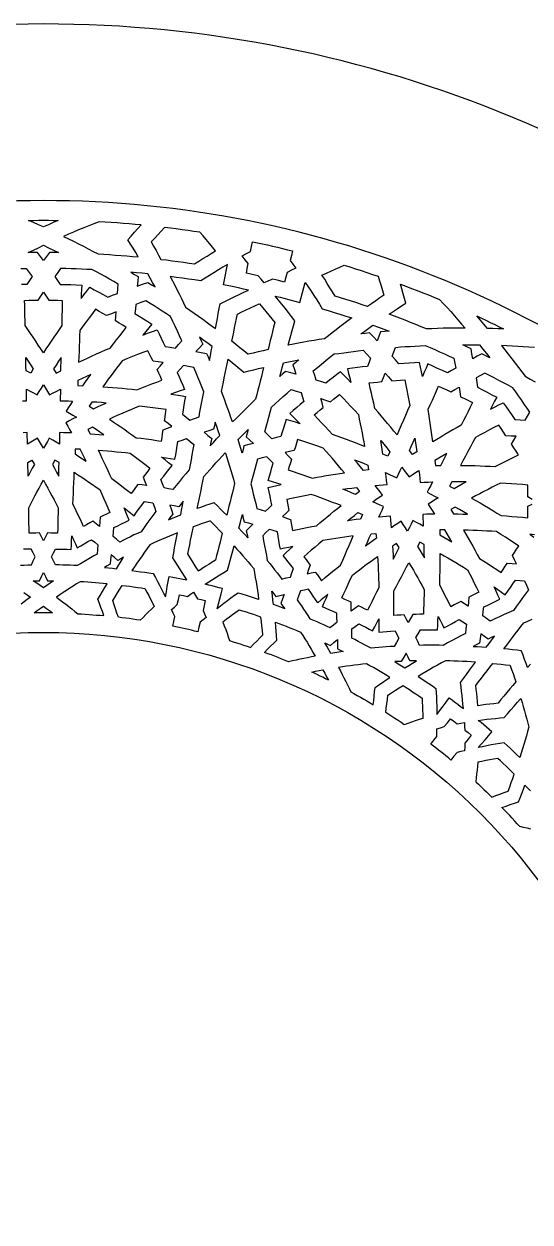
# Model space of a CAD drawing. Extents: x -250 to 250, y -250 to 250.
# Drawn here: x -4 to 99.2, y 5.8 to 250 of the extents above; entities that cross this region are included whole.
import ezdxf

# ---------------------------------------------------------------- set-up
doc = ezdxf.new("R2010")
doc.units = 0
doc.header["$MEASUREMENT"] = 0
doc.layers.add('LAYER_1', color=18, linetype='CONTINUOUS')
doc.layers.add('LAYER_2', color=174, linetype='CONTINUOUS')

msp = doc.modelspace()

# ---------------------------------------------------------------- linework, layer by layer
at = {"layer": 'LAYER_1'}
msp.add_lwpolyline([(0, 250, 0.414214), (-250, 0, 0.414214), (0, -250, 0.414214), (250, 0, 0.414214)], format="xyb", close=True, dxfattribs=at)
for points in [[(0, 208.64), (-1.01, 209.07), (-2.02, 209.51), (-3.03, 209.95), (-2.02, 209.97), (-1.01, 209.98), (0, 210), (1.01, 209.98), (2.02, 209.97), (3.03, 209.95), (2.02, 209.51), (1.01, 209.07)], [(4.1, 206.7), (5.12, 206.21), (6.14, 205.72), (7.15, 205.21), (8.15, 204.69), (9.15, 204.17), (10.15, 203.65), (11.14, 203.13), (12.31, 203.08), (13.48, 203), (14.65, 202.91), (15.82, 202.82), (16.99, 202.73), (18.16, 202.63), (19.32, 202.54), (18.81, 203.41), (18.29, 204.28), (17.77, 205.15), (17.24, 206.02), (17.9, 206.78), (18.56, 207.54), (19.23, 208.3), (19.9, 209.05), (18.68, 209.15), (17.46, 209.25), (16.24, 209.34), (15.02, 209.44), (13.8, 209.54), (12.58, 209.61), (11.36, 209.67), (10.31, 209.26), (9.26, 208.84), (8.22, 208.43), (7.18, 208.02), (6.15, 207.59), (5.12, 207.14)], [(21.95, 205.57), (22.46, 204.68), (22.96, 203.8), (23.46, 202.91), (23.95, 202.02), (25.1, 201.9), (26.25, 201.75), (27.4, 201.58), (28.54, 201.42), (29.69, 201.26), (30.83, 201.1), (31.68, 201.64), (32.52, 202.17), (33.37, 202.69), (34.23, 203.22), (35.09, 203.74), (34.46, 204.5), (33.83, 205.27), (33.19, 206.04), (32.55, 206.8), (31.9, 207.55), (30.69, 207.72), (29.49, 207.89), (28.29, 208.06), (27.09, 208.23), (25.89, 208.39), (24.68, 208.52), (23.99, 207.79), (23.3, 207.05), (22.63, 206.31)], [(45.02, 197.25), (44.41, 197.98), (43.78, 198.68), (42.58, 198.93), (41.37, 199.18), (41.54, 200.19), (41.71, 201.2), (41.13, 201.96), (40.54, 202.73), (41.38, 203.19), (42.22, 203.66), (42.42, 204.63), (42.62, 205.6), (43.65, 205.39), (44.68, 205.18), (45.71, 204.96), (46.73, 204.72), (47.75, 204.48), (48.77, 204.23), (49.79, 203.99), (50.81, 203.74), (50.57, 202.78), (50.33, 201.82), (50.88, 201.04), (51.44, 200.26), (50.58, 199.82), (49.72, 199.38), (49.43, 198.4), (49.15, 197.41), (47.95, 197.7), (46.76, 197.99), (45.89, 197.62)], [(0, 201.78), (-0.6, 202.61), (-1.21, 203.44), (-2.14, 203.43), (-3.08, 203.41), (-2.05, 203.9), (-1.03, 204.39), (0, 204.89), (1.03, 204.39), (2.05, 203.9), (3.08, 203.41), (2.14, 203.43), (1.21, 203.44), (0.6, 202.61)], [(25.85, 198.53), (26.31, 197.64), (26.77, 196.74), (27.22, 195.85), (27.67, 194.97), (28.12, 194.08), (28.56, 193.19), (28.99, 192.3), (29.88, 191.7), (30.76, 191.08), (31.64, 190.45), (32.51, 189.82), (33.37, 189.19), (34.23, 188.56), (35.09, 187.93), (35.28, 188.94), (35.47, 189.95), (35.66, 190.97), (35.84, 191.98), (36.03, 192.99), (36.99, 193.47), (37.95, 193.94), (38.91, 194.4), (39.88, 194.86), (40.86, 195.31), (41.84, 195.77), (40.82, 195.98), (39.8, 196.19), (38.79, 196.4), (37.77, 196.61), (36.74, 196.8), (36.94, 197.85), (37.13, 198.89), (37.33, 199.93), (37.52, 200.98), (36.6, 200.42), (35.68, 199.86), (34.77, 199.3), (33.87, 198.74), (32.97, 198.18), (32.07, 197.62), (30.83, 197.82), (29.58, 197.99), (28.34, 198.17), (27.09, 198.35)], [(69.42, 194.75), (68.58, 194.16), (67.74, 193.58), (66.9, 192.99), (66.07, 192.4), (64.98, 192.78), (63.88, 193.15), (62.79, 193.53), (61.68, 193.87), (60.58, 194.21), (59.47, 194.55), (58.94, 195.4), (58.42, 196.25), (57.88, 197.11), (57.34, 197.96), (56.79, 198.8), (57.69, 199.22), (58.59, 199.63), (59.49, 200.03), (60.4, 200.43), (61.31, 200.82), (62.47, 200.47), (63.63, 200.11), (64.79, 199.75), (65.94, 199.36), (67.09, 198.97), (68.24, 198.58), (68.54, 197.62), (68.84, 196.66), (69.13, 195.7)], [(2.32, 198.52), (2.86, 197.71), (3.4, 196.91), (4.5, 196.9), (5.6, 196.88), (6.7, 196.85), (7.8, 196.79), (7.77, 195.87), (7.73, 194.95), (7.69, 194.03), (8.27, 194.8), (8.86, 195.57), (9.45, 196.35), (10.37, 195.84), (11.29, 195.34), (12.21, 194.84), (13.12, 194.31), (14.09, 194.7), (15.07, 195.08), (15.14, 196.03), (15.22, 196.99), (14.34, 197.5), (13.46, 198), (12.58, 198.51), (11.69, 198.99), (10.8, 199.47), (9.9, 199.94), (8.83, 199.99), (7.77, 200.04), (6.71, 200.09), (5.64, 200.12), (4.58, 200.14), (3.51, 200.16), (2.92, 199.34)], [(17.82, 199.4), (18.58, 198.97), (19.33, 198.51), (19.24, 197.55), (19.14, 196.58), (20.2, 196.95), (21.26, 197.32), (22.01, 196.86), (22.75, 196.4), (22.27, 197.29), (21.78, 198.17), (21.29, 199.05), (20.14, 199.18), (18.98, 199.31)], [(62.85, 190.08), (62.05, 189.49), (61.25, 188.89), (60.45, 188.28), (59.66, 187.67), (58.87, 187.06), (58.09, 186.45), (57.31, 185.83), (56.25, 185.67), (55.19, 185.5), (54.13, 185.33), (53.08, 185.14), (52.02, 184.94), (50.97, 184.74), (49.92, 184.53), (50.19, 185.53), (50.46, 186.52), (50.73, 187.51), (51, 188.5), (51.27, 189.5), (50.61, 190.35), (49.95, 191.2), (49.29, 192.05), (48.61, 192.88), (47.93, 193.7), (47.24, 194.53), (48.26, 194.29), (49.27, 194.05), (50.27, 193.79), (51.28, 193.52), (52.28, 193.24), (52.56, 194.27), (52.83, 195.29), (53.11, 196.32), (53.39, 197.34), (53.98, 196.45), (54.57, 195.55), (55.15, 194.66), (55.72, 193.77), (56.29, 192.87), (56.85, 191.96), (58.05, 191.59), (59.25, 191.22), (60.45, 190.85), (61.66, 190.48)], [(85.99, 188.01), (84.85, 188), (83.72, 187.99), (82.6, 187.98), (81.48, 187.97), (80.35, 187.93), (79.22, 187.89), (78.1, 187.84), (77.02, 188.29), (75.93, 188.74), (74.85, 189.19), (73.75, 189.6), (72.65, 190.02), (71.56, 190.43), (70.46, 190.85), (71.3, 191.41), (72.15, 191.97), (73, 192.53), (73.86, 193.09), (73.59, 194.06), (73.32, 195.03), (73.05, 196), (72.77, 196.97), (73.91, 196.53), (75.06, 196.1), (76.2, 195.67), (77.35, 195.23), (78.48, 194.77), (79.61, 194.3), (80.74, 193.83), (81.51, 193.01), (82.28, 192.19), (83.03, 191.37), (83.78, 190.53), (84.52, 189.68), (85.26, 188.84)], [(0, 182.97), (-0.52, 183.76), (-1.04, 184.56), (-1.57, 185.35), (-2.11, 186.14), (-2.64, 186.94), (-3.19, 187.73), (-3.73, 188.52), (-3.75, 189.55), (-3.77, 190.58), (-3.79, 191.61), (-3.81, 192.63), (-3.83, 193.66), (-2.92, 193.68), (-2.01, 193.69), (-1.1, 193.7), (-0.55, 194.52), (0, 195.33), (0.55, 194.52), (1.1, 193.7), (2.01, 193.69), (2.92, 193.68), (3.83, 193.66), (3.81, 192.63), (3.79, 191.61), (3.77, 190.58), (3.75, 189.55), (3.73, 188.52), (3.19, 187.73), (2.64, 186.94), (2.11, 186.14), (1.57, 185.35), (1.04, 184.56), (0.52, 183.76)], [(18.65, 191.02), (19.53, 190.47), (20.4, 189.91), (21.27, 189.36), (22.13, 188.8), (21.51, 188.07), (20.89, 187.33), (20.28, 186.6), (21.24, 186.95), (22.21, 187.31), (23.18, 187.67), (23.6, 186.82), (24.02, 185.96), (24.44, 185.11), (24.85, 184.25), (25.87, 184.1), (26.9, 183.95), (27.57, 184.7), (28.23, 185.44), (27.77, 186.42), (27.31, 187.4), (26.84, 188.38), (26.36, 189.36), (25.88, 190.35), (25.06, 190.9), (24.24, 191.46), (23.41, 191.99), (22.57, 192.52), (21.73, 193.05), (20.89, 193.58), (19.86, 193.21), (18.83, 192.84), (18.74, 191.93)], [(41.7, 182.72), (41.66, 182.71), (40.86, 183.38), (40.05, 184.02), (39.24, 184.67), (38.42, 185.32), (38.61, 186.24), (38.8, 187.17), (38.99, 188.1), (39.19, 189.02), (39.38, 189.95), (39.57, 190.88), (40.45, 191.3), (41.33, 191.72), (42.22, 192.14), (43.11, 192.56), (44, 192.95), (44.03, 192.91), (44.08, 192.93), (44.7, 192.17), (45.33, 191.42), (45.95, 190.66), (46.56, 189.9), (47.17, 189.15), (46.94, 188.23), (46.71, 187.31), (46.48, 186.39), (46.25, 185.48), (46.02, 184.56), (45.79, 183.64), (44.77, 183.4), (43.76, 183.17), (42.74, 182.93), (41.74, 182.69)], [(7.18, 181.07), (8.09, 181.49), (9, 181.91), (9.91, 182.33), (10.83, 182.75), (11.76, 183.17), (12.69, 183.56), (13.62, 183.95), (14.26, 184.79), (14.92, 185.63), (15.57, 186.47), (16.24, 187.31), (16.9, 188.15), (16.17, 188.6), (15.43, 189.04), (14.69, 189.49), (14.76, 190.41), (14.83, 191.34), (13.86, 190.95), (12.89, 190.56), (12.14, 191), (11.39, 191.43), (10.63, 191.85), (9.98, 190.99), (9.33, 190.13), (8.69, 189.27), (8.06, 188.41), (7.44, 187.55), (7.39, 186.47), (7.35, 185.39), (7.31, 184.31), (7.26, 183.23), (7.22, 182.15)], [(90.51, 187.95), (89.81, 188.81), (89.09, 189.66), (88.37, 190.49), (89.29, 190.07), (90.2, 189.63), (91.11, 189.18), (92.01, 188.74), (92.92, 188.29), (93.83, 187.85), (92.72, 187.89), (91.62, 187.92)], [(70.46, 187.38), (69.59, 187.31), (68.71, 187.24), (68.38, 186.32), (68.04, 185.41), (67.26, 186.23), (66.46, 187.02), (65.59, 186.92), (64.72, 186.82), (65.54, 187.41), (66.36, 188), (67.19, 188.59), (68.28, 188.2), (69.37, 187.79)], [(33.28, 182.87), (33.58, 182.15), (33.88, 181.44), (34.05, 182.38), (34.23, 183.31), (34.4, 184.25), (33.56, 184.88), (32.71, 185.51), (31.85, 186.14), (32.17, 185.43), (32.48, 184.71), (31.79, 183.98), (31.1, 183.25), (32.19, 183.06)], [(12.1, 176.06), (13.1, 175.98), (14.09, 175.9), (15.08, 175.82), (16.08, 175.74), (17.07, 175.65), (18.06, 175.54), (19.06, 175.43), (20.07, 175.84), (21.09, 176.24), (22.11, 176.65), (23.14, 177.03), (24.17, 177.4), (23.84, 178.12), (23.51, 178.84), (23.17, 179.56), (23.78, 180.29), (24.4, 181.01), (23.38, 181.15), (22.35, 181.28), (22, 181.99), (21.65, 182.7), (21.3, 183.41), (20.25, 183.01), (19.2, 182.61), (18.15, 182.21), (17.11, 181.8), (16.08, 181.37), (15.5, 180.61), (14.92, 179.85), (14.35, 179.1), (13.78, 178.34), (13.21, 177.58), (12.66, 176.82)], [(66.07, 180.19), (65.05, 180.09), (64.02, 179.97), (63, 179.84), (61.98, 179.7), (62.22, 178.77), (62.46, 177.85), (62.7, 176.92), (61.98, 177.66), (61.26, 178.39), (60.54, 179.12), (59.79, 178.54), (59.04, 177.96), (58.3, 177.38), (57.56, 176.8), (56.57, 177.11), (55.58, 177.41), (55.3, 178.36), (55.02, 179.32), (55.86, 180.01), (56.71, 180.69), (57.56, 181.38), (58.42, 182.06), (59.28, 182.74), (60.25, 182.87), (61.23, 183), (62.21, 183.12), (63.2, 183.24), (64.18, 183.37), (65.18, 183.49), (65.95, 182.71), (66.7, 181.91), (66.39, 181.05)], [(84.05, 179.88), (83.21, 179.39), (82.37, 178.89), (81.37, 179.35), (80.37, 179.8), (79.37, 180.25), (78.36, 180.71), (78, 179.86), (77.63, 179.01), (77.26, 178.17), (77.08, 179.12), (76.88, 180.06), (76.68, 181.01), (75.63, 180.95), (74.58, 180.89), (73.53, 180.83), (72.49, 180.76), (71.79, 181.55), (71.07, 182.31), (71.42, 183.2), (71.76, 184.09), (72.78, 184.18), (73.78, 184.24), (74.79, 184.29), (75.8, 184.34), (76.82, 184.39), (77.84, 184.44), (78.82, 184.03), (79.8, 183.62), (80.77, 183.18), (81.74, 182.74), (82.71, 182.3), (83.68, 181.87), (83.87, 180.87)], [(87.54, 181.78), (87.36, 182.8), (87.18, 183.82), (86.34, 184.22), (85.49, 184.61), (86.63, 184.62), (87.76, 184.6), (88.89, 184.58), (89.61, 183.7), (90.32, 182.82), (91.03, 181.94), (90.19, 182.35), (89.35, 182.76), (88.44, 182.27)], [(-2.06, 179.69), (-2.59, 178.82), (-3.55, 179.3), (-3.57, 180.21), (-3.59, 181.12), (-3.6, 182.03), (-3.08, 181.25), (-2.57, 180.47)], [(2.06, 179.69), (2.59, 178.82), (3.55, 179.3), (3.57, 180.21), (3.59, 181.12), (3.6, 182.03), (3.08, 181.25), (2.57, 180.47)], [(38.56, 168.94), (38.52, 168.9), (38.21, 169.8), (37.91, 170.69), (37.6, 171.57), (37.28, 172.45), (36.96, 173.34), (36.63, 174.22), (36.3, 175.11), (36.5, 176.04), (36.69, 176.98), (36.88, 177.91), (37.08, 178.85), (37.27, 179.78), (37.46, 180.71), (37.66, 181.65), (38.46, 181), (39.26, 180.36), (40.05, 179.72), (40.83, 179.06), (40.87, 179.06), (40.9, 179.04), (41.89, 179.28), (42.89, 179.52), (43.88, 179.76), (44.89, 180), (44.66, 179.08), (44.43, 178.15), (44.2, 177.23), (43.96, 176.3), (43.73, 175.38), (43.5, 174.45), (43.27, 173.53), (42.59, 172.87), (41.91, 172.2), (41.24, 171.54), (40.57, 170.88), (39.9, 170.22), (39.24, 169.55), (38.58, 168.88)], [(49.36, 179.19), (48.78, 178.68), (48.2, 178.16), (48.45, 179.08), (48.7, 180), (48.95, 180.92), (49.98, 181.13), (51.02, 181.33), (52.07, 181.54), (51.48, 181.03), (50.88, 180.52), (51.19, 179.56), (51.49, 178.61), (50.43, 178.9)], [(6.99, 176.33), (8.07, 176.28), (8.59, 177.04), (9.13, 177.81), (9.66, 178.57), (8.78, 178.16), (7.9, 177.74), (7.03, 177.33)], [(26, 174.54), (26.98, 174.4), (27.96, 174.25), (28.94, 174.08), (28.79, 173.18), (28.64, 172.28), (28.49, 171.37), (28.34, 170.47), (29.09, 169.88), (29.83, 169.28), (30.78, 169.61), (31.73, 169.93), (31.92, 170.95), (32.11, 171.98), (32.3, 173.01), (32.49, 174.03), (32.69, 175.06), (32.29, 176.05), (31.89, 177.04), (31.48, 178.03), (31.07, 179.02), (30.65, 180.01), (29.59, 180.19), (28.54, 180.38), (27.91, 179.66), (27.29, 178.95), (27.67, 178.1), (28.04, 177.25), (28.41, 176.38), (28.77, 175.51), (27.85, 175.21), (26.92, 174.88)], [(72.1, 166.27), (71.47, 167.04), (70.83, 167.81), (70.18, 168.57), (69.53, 169.34), (68.87, 170.12), (68.22, 170.89), (67.55, 171.65), (67.33, 172.69), (67.11, 173.72), (66.88, 174.76), (66.64, 175.8), (66.4, 176.85), (67.26, 176.93), (68.12, 177.02), (68.99, 177.11), (69.32, 177.97), (69.66, 178.83), (70.37, 178.07), (71.06, 177.28), (71.93, 177.34), (72.8, 177.4), (73.67, 177.46), (73.88, 176.4), (74.09, 175.35), (74.29, 174.31), (74.49, 173.26), (74.68, 172.21), (74.25, 171.22), (73.82, 170.23), (73.39, 169.24), (72.96, 168.25), (72.53, 167.26)], [(88.22, 177.85), (88.37, 176.9), (88.51, 175.95), (89.5, 175.46), (90.47, 174.95), (91.44, 174.43), (92.41, 173.92), (91.98, 173.1), (91.55, 172.29), (91.12, 171.47), (91.98, 171.92), (92.84, 172.37), (93.71, 172.81), (94.33, 171.97), (94.93, 171.1), (95.53, 170.23), (96.13, 169.37), (97.17, 169.3), (98.22, 169.22), (98.7, 170.05), (99.18, 170.88), (98.61, 171.71), (98.03, 172.54), (97.45, 173.38), (96.87, 174.21), (96.28, 175.05), (95.68, 175.86), (94.74, 176.36), (93.79, 176.86), (92.85, 177.35), (91.91, 177.85), (90.97, 178.35), (90.02, 178.82), (89.12, 178.34)], [(79.38, 164.83), (79.26, 165.78), (79.14, 166.74), (79.01, 167.69), (78.87, 168.64), (78.73, 169.58), (78.59, 170.52), (78.43, 171.47), (78.86, 172.41), (79.29, 173.34), (79.72, 174.28), (80.15, 175.21), (80.57, 176.15), (81.4, 175.77), (82.24, 175.4), (83.06, 175), (83.9, 175.48), (84.74, 175.96), (84.89, 175), (85.03, 174.04), (85.85, 173.64), (86.67, 173.23), (87.49, 172.83), (87.02, 171.92), (86.56, 171), (86.09, 170.08), (85.63, 169.16), (85.17, 168.25), (84.33, 167.76), (83.49, 167.28), (82.66, 166.8), (81.84, 166.31), (81.01, 165.82), (80.19, 165.33)], [(52.31, 168.53), (51.36, 168.83), (50.41, 169.12), (49.46, 169.41), (49.2, 168.53), (48.95, 167.65), (48.69, 166.78), (48.43, 165.9), (47.5, 165.69), (46.57, 165.47), (45.86, 166.16), (45.14, 166.85), (45.41, 167.86), (45.69, 168.87), (45.96, 169.88), (46.23, 170.89), (46.5, 171.9), (47.29, 172.62), (48.08, 173.34), (48.88, 174.06), (49.69, 174.78), (50.5, 175.49), (51.52, 175.19), (52.55, 174.88), (52.8, 173.97), (53.06, 173.06), (52.34, 172.45), (51.64, 171.84), (50.93, 171.23), (50.23, 170.62), (50.93, 169.92), (51.62, 169.23)], [(65.49, 163.88), (64.56, 164.25), (63.63, 164.6), (62.69, 164.95), (61.76, 165.3), (60.83, 165.66), (59.89, 166.01), (58.95, 166.34), (58.21, 167.13), (57.47, 167.93), (56.72, 168.73), (55.96, 169.53), (55.2, 170.33), (55.81, 170.83), (56.42, 171.33), (57.03, 171.83), (56.8, 172.76), (56.56, 173.68), (57.54, 173.35), (58.51, 173.02), (59.14, 173.51), (59.76, 174), (60.39, 174.49), (61.17, 173.68), (61.94, 172.87), (62.7, 172.04), (63.46, 171.21), (64.21, 170.38), (64.4, 169.45), (64.6, 168.52), (64.78, 167.59), (64.97, 166.66), (65.15, 165.74), (65.32, 164.81)], [(9.32, 172.1), (10.2, 171.56), (11.06, 171.97), (11.92, 172.36), (12.78, 172.75), (11.82, 172.82), (10.86, 172.9), (9.9, 172.94)], [(26.2, 167.96), (25.44, 168.54), (24.68, 169.12), (24.79, 169.88), (24.9, 170.64), (25.02, 171.4), (23.94, 171.56), (22.86, 171.71), (21.78, 171.86), (20.7, 171.98), (19.62, 172.1), (18.73, 171.74), (17.84, 171.37), (16.95, 171), (16.07, 170.63), (15.2, 170.24), (14.32, 169.84), (13.46, 169.45), (14.25, 168.92), (15.03, 168.39), (15.81, 167.87), (16.59, 167.32), (17.36, 166.77), (18.13, 166.22), (18.89, 165.67), (19.93, 165.55), (20.97, 165.43), (22.01, 165.29), (23.04, 165.14), (24.08, 164.99), (24.19, 165.75), (24.3, 166.52), (24.41, 167.28), (25.3, 167.62)], [(34.31, 165.49), (34.15, 164.75), (34, 164.02), (34.65, 164.73), (35.3, 165.43), (35.96, 166.14), (35.64, 167.05), (35.33, 167.95), (35.01, 168.86), (34.85, 168.13), (34.7, 167.39), (33.75, 167.09), (32.79, 166.79), (33.55, 166.14)], [(9.53, 166.48), (10.46, 166.43), (11.38, 166.36), (12.3, 166.29), (11.53, 166.81), (10.76, 167.32), (9.98, 167.82), (9.07, 167.36)], [(40.89, 163.99), (40.71, 163.26), (40.53, 162.53), (40.25, 163.45), (39.97, 164.36), (39.69, 165.28), (40.36, 165.97), (41.04, 166.65), (41.73, 167.33), (41.55, 166.61), (41.36, 165.88), (42.1, 165.2), (42.82, 164.51), (41.86, 164.26)], [(85.03, 160.02), (86.03, 160.01), (87.04, 160), (88.05, 159.99), (89.05, 159.95), (90.06, 159.91), (91.07, 159.87), (92.08, 159.82), (93.03, 160.3), (93.99, 160.79), (94.95, 161.26), (95.91, 161.73), (96.87, 162.19), (96.41, 162.92), (95.93, 163.64), (95.45, 164.35), (95.92, 165.16), (96.38, 165.96), (95.34, 166.02), (94.29, 166.08), (93.8, 166.8), (93.31, 167.53), (92.82, 168.25), (91.86, 167.76), (90.91, 167.26), (89.96, 166.76), (89.01, 166.25), (88.07, 165.74), (87.56, 164.79), (87.06, 163.84), (86.55, 162.88), (86.04, 161.93), (85.54, 160.98)], [(24.09, 161.71), (25, 161.58), (25.91, 161.44), (26.82, 161.28), (26.97, 162.19), (27.12, 163.09), (27.27, 163.99), (27.42, 164.89), (28.29, 165.2), (29.17, 165.51), (29.92, 164.9), (30.67, 164.28), (30.48, 163.25), (30.29, 162.22), (30.1, 161.2), (29.91, 160.17), (29.71, 159.14), (29.04, 158.34), (28.38, 157.54), (27.71, 156.74), (27.06, 155.93), (26.41, 155.13), (25.5, 155.29), (24.59, 155.45), (24.28, 156.29), (23.96, 157.14), (24.52, 157.86), (25.09, 158.57), (25.66, 159.28), (26.23, 159.98), (25.52, 160.57), (24.81, 161.14)], [(61.4, 158.51), (60.79, 159.23), (60.17, 159.96), (59.55, 160.69), (58.92, 161.42), (58.29, 162.15), (57.64, 162.86), (57, 163.57), (55.97, 163.93), (54.94, 164.28), (53.91, 164.63), (52.87, 164.96), (51.83, 165.28), (51.6, 164.55), (51.37, 163.81), (51.14, 163.08), (50.2, 162.88), (49.27, 162.68), (49.93, 161.99), (50.58, 161.31), (50.35, 160.57), (50.12, 159.84), (49.89, 159.1), (50.89, 158.79), (51.89, 158.47), (52.88, 158.13), (53.87, 157.8), (54.86, 157.46), (55.79, 157.63), (56.72, 157.8), (57.65, 157.95), (58.58, 158.09), (59.52, 158.23), (60.46, 158.37)], [(70.21, 161.91), (69.22, 162.33), (69.07, 163.24), (68.92, 164.16), (68.77, 165.08), (69.39, 164.33), (70, 163.58), (70.61, 162.83)], [(76.12, 162.8), (75.25, 162.24), (74.6, 163.09), (74.98, 163.91), (75.36, 164.74), (75.73, 165.57), (75.87, 164.64), (75.99, 163.72)], [(6.44, 162.37), (7.2, 161.88), (7.96, 161.39), (8.71, 160.9), (8.3, 161.71), (7.89, 162.52), (7.47, 163.32), (6.48, 163.37)], [(11.21, 163.12), (12.13, 163.04), (13.05, 162.97), (13.98, 162.9), (14.9, 162.83), (15.82, 162.74), (16.74, 162.64), (17.66, 162.54), (18.48, 161.93), (19.3, 161.32), (20.12, 160.71), (20.92, 160.09), (21.72, 159.45), (21.26, 158.84), (20.8, 158.24), (20.34, 157.63), (20.68, 156.77), (21.02, 155.91), (20.14, 156.04), (19.25, 156.15), (18.8, 155.52), (18.36, 154.9), (17.92, 154.28), (17.13, 154.88), (16.34, 155.49), (15.55, 156.09), (14.75, 156.7), (13.94, 157.28), (13.57, 158.11), (13.18, 158.94), (12.8, 159.78), (12.41, 160.61), (12.01, 161.45), (11.62, 162.28)], [(34.78, 152.39), (34.76, 152.42), (33.9, 152.14), (33.05, 151.84), (32.2, 151.53), (31.35, 151.23), (31.55, 152.17), (31.74, 153.1), (31.93, 154.03), (32.13, 154.97), (32.32, 155.9), (32.51, 156.84), (32.71, 157.77), (33.32, 158.46), (33.93, 159.15), (34.55, 159.84), (35.18, 160.53), (35.81, 161.22), (36.44, 161.9), (37.07, 162.57), (37.09, 162.51), (37.14, 162.56), (37.41, 161.66), (37.69, 160.77), (37.96, 159.89), (38.22, 159), (38.48, 158.11), (38.74, 157.23), (38.99, 156.34), (38.76, 155.42), (38.53, 154.49), (38.29, 153.57), (38.06, 152.64), (37.83, 151.71), (37.6, 150.79), (37.37, 149.86), (36.74, 150.5), (36.1, 151.13), (35.46, 151.76), (34.82, 152.4)], [(48.46, 156.15), (47.58, 156.42), (46.7, 156.69), (45.82, 156.96), (46.08, 157.84), (46.33, 158.71), (46.59, 159.59), (46.85, 160.47), (46.2, 161.13), (45.54, 161.78), (44.59, 161.55), (43.64, 161.31), (43.37, 160.3), (43.09, 159.29), (42.82, 158.28), (42.55, 157.27), (42.28, 156.27), (42.54, 155.26), (42.79, 154.25), (43.04, 153.24), (43.28, 152.24), (43.52, 151.24), (44.4, 150.98), (45.28, 150.71), (45.93, 151.34), (46.59, 151.96), (46.39, 152.85), (46.2, 153.74), (45.99, 154.63), (45.79, 155.52), (46.67, 155.73), (47.57, 155.94)], [(66.27, 159.1), (65.24, 158.99), (64.65, 159.73), (64.05, 160.47), (63.44, 161.2), (64.34, 160.84), (65.23, 160.47), (66.12, 160.1)], [(79.82, 161), (79.93, 159.99), (81, 160.02), (81.41, 160.83), (81.82, 161.64), (82.23, 162.45), (81.43, 161.97), (80.62, 161.49)], [(-1.84, 160.25), (-2.27, 159.45), (-2.7, 158.66), (-3.13, 157.86), (-3.14, 158.77), (-3.16, 159.68), (-3.18, 160.59), (-2.34, 161.11)], [(1.84, 160.25), (2.27, 159.45), (2.7, 158.66), (3.13, 157.86), (3.14, 158.77), (3.16, 159.68), (3.18, 160.59), (2.34, 161.11)], [(70.94, 147.31), (70.88, 148.11), (70.82, 148.9), (70.76, 149.69), (69.96, 149.63), (69.17, 149.55), (68.37, 149.48), (68.7, 150.2), (69.03, 150.91), (69.36, 151.63), (68.63, 151.96), (67.89, 152.3), (67.16, 152.63), (67.8, 153.09), (68.45, 153.55), (69.1, 154), (68.62, 154.65), (68.13, 155.31), (67.64, 155.96), (68.45, 156.03), (69.26, 156.1), (70.07, 156.17), (69.97, 156.96), (69.87, 157.76), (69.77, 158.56), (70.53, 158.21), (71.29, 157.87), (72.05, 157.52), (72.38, 158.24), (72.71, 158.96), (73.04, 159.68), (73.54, 159.02), (74.04, 158.36), (74.54, 157.69), (75.21, 158.12), (75.89, 158.56), (76.56, 158.99), (76.65, 158.18), (76.73, 157.38), (76.81, 156.58), (77.64, 156.61), (78.47, 156.64), (79.31, 156.67), (78.95, 155.97), (78.59, 155.26), (78.24, 154.56), (78.98, 154.18), (79.72, 153.79), (80.46, 153.4), (79.78, 152.99), (79.09, 152.57), (78.41, 152.16), (78.86, 151.47), (79.31, 150.79), (79.75, 150.11), (78.94, 150.09), (78.13, 150.07), (77.33, 150.05), (77.37, 149.25), (77.41, 148.46), (77.45, 147.66), (76.74, 148.04), (76.03, 148.42), (75.31, 148.78), (74.96, 148.07), (74.6, 147.37), (74.24, 146.66), (73.8, 147.32), (73.36, 147.98), (72.91, 148.64), (72.25, 148.2), (71.6, 147.76)], [(0, 144.67), (-0.41, 145.47), (-0.83, 146.26), (-1.52, 146.25), (-2.21, 146.24), (-2.89, 146.23), (-2.92, 147.26), (-2.94, 148.29), (-2.96, 149.32), (-2.98, 150.34), (-3, 151.37), (-2.58, 152.18), (-2.16, 152.99), (-1.74, 153.8), (-1.31, 154.6), (-0.88, 155.41), (-0.44, 156.22), (0, 157.03), (0.44, 156.22), (0.88, 155.41), (1.31, 154.6), (1.74, 153.8), (2.16, 152.99), (2.58, 152.18), (3, 151.37), (2.98, 150.34), (2.96, 149.32), (2.94, 148.29), (2.92, 147.26), (2.89, 146.23), (2.21, 146.24), (1.52, 146.25), (0.83, 146.26), (0.41, 145.47)], [(6.29, 158.63), (7.04, 158.13), (7.8, 157.63), (8.54, 157.13), (9.28, 156.63), (10.02, 156.13), (10.75, 155.61), (11.48, 155.09), (11.9, 154.16), (12.31, 153.23), (12.72, 152.31), (13.12, 151.38), (13.52, 150.46), (12.87, 150.12), (12.23, 149.79), (11.59, 149.45), (11.51, 148.53), (11.44, 147.6), (10.75, 148.12), (10.06, 148.64), (9.43, 148.31), (8.8, 147.95), (8.17, 147.6), (7.76, 148.51), (7.33, 149.42), (6.91, 150.33), (6.47, 151.24), (6.03, 152.15), (6.07, 153.23), (6.12, 154.31), (6.16, 155.39), (6.2, 156.47), (6.25, 157.55)], [(82.8, 155.83), (83.76, 155.33), (84.56, 155.79), (85.38, 156.25), (86.19, 156.71), (85.22, 156.71), (84.24, 156.71), (83.27, 156.71)], [(60.67, 151.83), (59.82, 152.17), (58.95, 152.5), (58.09, 152.83), (57.22, 153.15), (56.36, 153.48), (55.49, 153.81), (54.62, 154.11), (53.61, 153.91), (52.6, 153.71), (51.6, 153.51), (50.61, 153.31), (49.62, 153.1), (49.77, 152.35), (49.92, 151.59), (50.06, 150.84), (49.39, 150.22), (48.72, 149.6), (49.56, 149.31), (50.4, 149.03), (50.54, 148.27), (50.67, 147.52), (50.8, 146.77), (51.77, 146.98), (52.74, 147.19), (53.72, 147.38), (54.69, 147.56), (55.68, 147.74), (56.38, 148.33), (57.08, 148.92), (57.8, 149.51), (58.51, 150.1), (59.23, 150.68), (59.95, 151.26)], [(63.64, 154.12), (62.79, 154.47), (61.93, 154.83), (61.07, 155.17), (61.98, 155.3), (62.9, 155.41), (63.82, 155.52), (64.45, 154.72)], [(14.39, 147.35), (15.15, 147.73), (15.91, 148.1), (16.68, 148.48), (17.45, 148.85), (17.12, 149.69), (16.79, 150.53), (16.45, 151.37), (17.14, 150.83), (17.82, 150.29), (18.49, 149.76), (19.01, 150.49), (19.53, 151.22), (20.06, 151.94), (20.59, 152.67), (21.44, 152.55), (22.29, 152.43), (22.62, 151.54), (22.94, 150.66), (22.32, 149.83), (21.71, 149), (21.11, 148.18), (20.51, 147.35), (19.92, 146.52), (19.19, 146.18), (18.46, 145.85), (17.74, 145.49), (17.01, 145.13), (16.3, 144.77), (15.58, 144.41), (14.9, 144.97), (14.21, 145.53), (14.3, 146.44)], [(26.39, 150.11), (25.94, 149.53), (25.49, 148.95), (26.32, 149.28), (27.16, 149.62), (28, 149.96), (28.17, 150.89), (28.35, 151.83), (28.52, 152.76), (28.05, 152.19), (27.59, 151.61), (26.69, 151.76), (25.79, 151.92), (26.09, 151.01)], [(83.08, 151.03), (83.63, 150.14), (84.57, 150.13), (85.52, 150.11), (86.47, 150.09), (85.63, 150.57), (84.8, 151.05), (83.96, 151.53)], [(41.35, 146.7), (41.51, 145.98), (41.67, 145.26), (41.06, 145.92), (40.45, 146.58), (39.84, 147.24), (40.08, 148.16), (40.33, 149.08), (40.58, 150), (40.75, 149.28), (40.92, 148.56), (41.81, 148.32), (42.69, 148.08), (42.02, 147.39)], [(64.66, 149.1), (63.76, 148.98), (62.86, 148.86), (61.97, 148.74), (62.68, 149.3), (63.41, 149.85), (64.13, 150.4), (65.05, 150.02)], [(31.62, 138.54), (31.59, 138.52), (31.17, 139.23), (30.74, 139.92), (30.31, 140.61), (29.88, 141.31), (29.44, 142), (29.63, 142.93), (29.82, 143.86), (30.01, 144.78), (30.21, 145.71), (30.4, 146.64), (30.59, 147.56), (31.42, 147.87), (32.25, 148.17), (33.09, 148.48), (33.92, 148.76), (33.95, 148.74), (33.98, 148.75), (34.61, 148.12), (35.23, 147.49), (35.85, 146.86), (36.47, 146.23), (36.24, 145.31), (36.01, 144.39), (35.78, 143.47), (35.55, 142.55), (35.32, 141.64), (35.09, 140.72), (34.39, 140.28), (33.7, 139.84), (33.01, 139.4), (32.32, 138.95), (31.64, 138.51)], [(50.97, 139), (50.45, 139.68), (49.93, 140.35), (49.4, 141.01), (48.86, 141.68), (49.52, 142.3), (50.19, 142.91), (50.86, 143.53), (50.01, 143.33), (49.16, 143.14), (48.31, 142.94), (48.16, 143.83), (48.01, 144.71), (47.86, 145.6), (47.7, 146.5), (46.87, 146.75), (46.05, 147), (45.37, 146.34), (44.7, 145.68), (44.9, 144.67), (45.09, 143.67), (45.27, 142.67), (45.45, 141.66), (45.63, 140.66), (46.14, 140.03), (46.64, 139.4), (47.14, 138.77), (47.64, 138.14), (48.13, 137.51), (48.62, 136.88), (49.48, 137.09), (50.34, 137.28), (50.65, 138.14)], [(80.82, 145.86), (81.62, 145.4), (82.43, 144.94), (83.23, 144.48), (82.76, 145.28), (82.29, 146.07), (81.81, 146.87), (80.79, 146.87)], [(96.47, 139.96), (96.05, 140.82), (95.62, 141.67), (96.05, 142.31), (96.48, 142.95), (96.91, 143.58), (96.01, 144.18), (95.1, 144.78), (94.19, 145.38), (93.28, 145.97), (92.36, 146.56), (91.39, 146.61), (90.43, 146.66), (89.47, 146.7), (88.51, 146.75), (87.56, 146.79), (86.6, 146.82), (85.65, 146.83), (86.13, 146.02), (86.61, 145.2), (87.07, 144.37), (87.54, 143.54), (88, 142.72), (88.45, 141.9), (88.9, 141.08), (89.79, 140.51), (90.66, 139.94), (91.54, 139.36), (92.41, 138.79), (93.29, 138.21), (93.72, 138.85), (94.15, 139.49), (94.58, 140.13), (95.53, 140.05)], [(1.65, 141.42), (2.06, 142.21), (2.47, 142.99), (3.27, 142.98), (4.07, 142.97), (4.87, 142.94), (5.67, 142.91), (5.7, 143.83), (5.74, 144.75), (5.77, 145.67), (6.15, 144.85), (6.52, 144.03), (6.89, 143.22), (7.61, 143.64), (8.33, 144.07), (9.05, 144.49), (9.78, 144.89), (10.45, 144.38), (11.11, 143.87), (11.04, 142.91), (10.97, 141.96), (10.28, 141.57), (9.6, 141.19), (8.92, 140.81), (8.25, 140.41), (7.58, 140), (6.91, 139.6), (6.17, 139.63), (5.43, 139.67), (4.68, 139.7), (3.94, 139.72), (3.2, 139.74), (2.45, 139.75), (2.06, 140.58)], [(27.31, 146.27), (26.49, 145.94), (25.68, 145.6), (24.88, 145.26), (24.07, 144.92), (23.28, 144.58), (22.48, 144.23), (21.69, 143.87), (21.16, 143.12), (20.63, 142.37), (20.1, 141.62), (19.58, 140.87), (19.06, 140.11), (18.55, 139.36), (18.05, 138.61), (18.92, 138.49), (19.79, 138.36), (20.66, 138.24), (21.52, 138.11), (22.39, 137.97), (22.82, 137.18), (23.24, 136.39), (23.66, 135.6), (24.07, 134.8), (24.47, 134.02), (24.87, 133.23), (25.07, 134.27), (25.26, 135.32), (25.46, 136.36), (25.65, 137.4), (26.37, 137.27), (27.08, 137.13), (27.79, 136.98), (28.5, 136.83), (29.21, 136.69), (28.75, 137.44), (28.29, 138.2), (27.82, 138.96), (27.34, 139.71), (26.86, 140.47), (26.37, 141.22), (26.56, 142.23), (26.74, 143.24), (26.93, 144.25), (27.12, 145.26)], [(63.17, 145.66), (62.27, 145.53), (61.37, 145.4), (60.48, 145.27), (59.59, 145.14), (58.71, 145), (57.83, 144.87), (56.95, 144.72), (56.17, 144.06), (55.39, 143.4), (54.62, 142.74), (53.86, 142.08), (53.1, 141.42), (53.54, 140.84), (53.98, 140.26), (54.41, 139.68), (54.07, 138.82), (53.74, 137.96), (54.59, 138.13), (55.43, 138.29), (55.85, 137.7), (56.26, 137.11), (56.67, 136.52), (57.45, 137.17), (58.22, 137.81), (59.01, 138.45), (59.8, 139.08), (60.59, 139.72), (61.02, 140.71), (61.45, 141.7), (61.88, 142.69), (62.31, 143.68), (62.74, 144.67)], [(67.88, 145.19), (67.14, 144.65), (66.41, 144.12), (65.68, 143.59), (66.06, 144.41), (66.44, 145.24), (66.81, 146.07), (67.8, 146.17)], [(71.18, 143.58), (71.23, 142.68), (71.28, 141.78), (71.32, 140.89), (71.73, 141.7), (72.14, 142.51), (72.55, 143.32), (72.01, 144.14)], [(76.25, 143.5), (76.73, 142.73), (77.2, 141.97), (77.67, 141.2), (77.65, 142.1), (77.63, 143.01), (77.6, 143.91), (76.72, 144.38)], [(12.44, 139.22), (13.25, 139.16), (14.06, 139.07), (14.87, 138.98), (15.36, 139.75), (15.86, 140.53), (16.36, 141.3), (15.76, 140.99), (15.16, 140.68), (14.49, 141.24), (13.81, 141.8), (13.71, 140.84), (13.62, 139.87), (13.03, 139.55)], [(38.86, 143.63), (39.45, 142.98), (40.03, 142.33), (40.62, 141.68), (41.19, 141.02), (41.76, 140.36), (42.32, 139.69), (42.88, 139.03), (43.04, 138.12), (43.19, 137.22), (43.34, 136.32), (43.48, 135.42), (43.62, 134.52), (43.75, 133.62), (43.88, 132.71), (43.05, 132.99), (42.21, 133.25), (41.37, 133.51), (40.53, 133.77), (39.69, 134.02), (38.96, 133.51), (38.24, 132.97), (37.52, 132.44), (36.8, 131.9), (36.1, 131.36), (35.39, 130.82), (35.67, 131.84), (35.95, 132.87), (36.22, 133.89), (36.5, 134.92), (35.8, 135.11), (35.1, 135.3), (34.4, 135.48), (33.69, 135.65), (32.99, 135.82), (33.73, 136.31), (34.48, 136.79), (35.23, 137.28), (35.99, 137.74), (36.75, 138.2), (37.51, 138.66), (37.78, 139.66), (38.05, 140.65), (38.32, 141.64), (38.59, 142.63)], [(80.87, 142.09), (81.67, 141.63), (82.48, 141.18), (83.28, 140.72), (84.07, 140.23), (84.86, 139.75), (85.64, 139.27), (86.43, 138.78), (86.92, 137.88), (87.39, 136.98), (87.85, 136.06), (88.3, 135.15), (88.75, 134.23), (88.07, 133.88), (87.39, 133.53), (86.71, 133.18), (86.65, 132.26), (86.58, 131.35), (85.84, 131.84), (85.09, 132.32), (84.42, 131.97), (83.76, 131.61), (83.09, 131.24), (82.64, 132.12), (82.19, 133), (81.73, 133.88), (81.27, 134.77), (80.8, 135.65), (80.83, 136.58), (80.85, 137.49), (80.86, 138.41), (80.87, 139.33), (80.87, 140.24), (80.87, 141.17)], [(62.77, 130.33), (62.74, 131.24), (62.72, 132.14), (62.1, 132.44), (61.47, 132.72), (60.84, 133.01), (61.27, 133.94), (61.7, 134.88), (62.12, 135.81), (62.55, 136.75), (62.98, 137.68), (63.7, 138.23), (64.43, 138.78), (65.17, 139.33), (65.9, 139.87), (66.64, 140.41), (67.38, 140.94), (68.13, 141.46), (68.17, 140.55), (68.22, 139.63), (68.26, 138.72), (68.3, 137.81), (68.33, 136.9), (68.36, 136), (68.38, 135.09), (67.92, 134.17), (67.45, 133.26), (66.99, 132.34), (66.53, 131.42), (66.06, 130.5), (65.44, 130.81), (64.82, 131.11), (64.21, 131.41), (63.48, 130.87)], [(74.49, 140.19), (74.96, 139.41), (75.42, 138.65), (75.88, 137.88), (76.32, 137.09), (76.76, 136.31), (77.2, 135.52), (77.63, 134.75), (77.61, 133.73), (77.58, 132.72), (77.55, 131.72), (77.51, 130.71), (77.46, 129.69), (76.74, 129.68), (76.01, 129.66), (75.29, 129.63), (74.82, 128.83), (74.36, 128.03), (73.96, 128.79), (73.55, 129.55), (72.84, 129.52), (72.12, 129.48), (71.41, 129.44), (71.43, 130.45), (71.44, 131.45), (71.45, 132.45), (71.45, 133.46), (71.45, 134.47), (71.96, 135.42), (72.46, 136.37), (72.97, 137.33), (73.48, 138.28), (73.98, 139.23)], [(0, 135.11), (-0.68, 135.58), (-1.37, 136.04), (-2.06, 136.51), (-1.44, 136.52), (-0.81, 136.53), (-0.41, 137.38), (0, 138.22), (0.41, 137.38), (0.81, 136.53), (1.44, 136.52), (2.06, 136.51), (1.37, 136.04), (0.68, 135.58)], [(12.97, 135.92), (12.18, 135.99), (11.4, 136.05), (10.62, 136.11), (9.83, 136.17), (9.05, 136.23), (8.26, 136.29), (7.47, 136.32), (6.77, 135.88), (6.07, 135.44), (5.38, 135.01), (4.69, 134.57), (4, 134.12), (3.32, 133.66), (2.64, 133.2), (3.28, 132.72), (3.92, 132.25), (4.55, 131.77), (5.18, 131.27), (5.8, 130.78), (6.42, 130.29), (7.03, 129.8), (7.79, 129.76), (8.54, 129.71), (9.3, 129.65), (10.05, 129.59), (10.81, 129.54), (11.56, 129.48), (12.32, 129.41), (12.02, 130.25), (11.72, 131.09), (11.42, 131.92), (11.11, 132.76), (11.57, 133.55), (12.03, 134.34), (12.5, 135.13)], [(14.14, 132.47), (14.62, 133.25), (15.1, 134.03), (15.59, 134.8), (16.08, 135.58), (16.85, 135.49), (17.62, 135.39), (18.39, 135.28), (19.15, 135.17), (19.92, 135.06), (20.69, 134.95), (21.09, 134.23), (21.48, 133.5), (21.86, 132.76), (22.24, 132.03), (22.61, 131.29), (22.03, 130.73), (21.45, 130.18), (20.88, 129.62), (20.31, 129.06), (19.75, 128.48), (19, 128.59), (18.26, 128.69), (17.51, 128.8), (16.77, 128.91), (16.02, 129), (15.28, 129.09), (15, 129.93), (14.72, 130.78), (14.43, 131.62)], [(49.19, 130.83), (48.43, 131.11), (47.67, 131.4), (46.91, 131.67), (46.8, 132.58), (46.68, 133.49), (46.56, 134.41), (46.97, 133.87), (47.38, 133.33), (48.23, 133.55), (49.08, 133.75), (48.75, 132.84), (48.41, 131.92), (48.81, 131.37)], [(59.88, 128.14), (59.85, 129.02), (59.82, 129.91), (59.09, 130.24), (58.36, 130.56), (57.63, 130.89), (56.9, 131.22), (57.27, 132.07), (57.64, 132.91), (58.01, 133.76), (57.31, 133.19), (56.62, 132.61), (55.93, 132.03), (55.47, 132.72), (55, 133.4), (54.53, 134.1), (54.05, 134.79), (53.23, 134.63), (52.41, 134.45), (52.06, 133.56), (51.72, 132.66), (52.17, 132.03), (52.61, 131.38), (53.05, 130.72), (53.49, 130.07), (53.92, 129.42), (54.34, 128.77), (55.03, 128.49), (55.71, 128.2), (56.39, 127.89), (57.07, 127.59), (57.75, 127.28), (58.42, 126.98), (59.15, 127.56)], [(91.88, 135.26), (92.63, 134.73), (93.38, 134.2), (94.14, 133.67), (94.66, 134.42), (95.19, 135.17), (95.71, 135.92), (96.24, 136.66), (97.17, 136.57), (98.1, 136.48), (98.51, 135.6), (98.91, 134.7), (98.29, 133.86), (97.67, 133.02), (97.06, 132.17), (96.44, 131.33), (95.82, 130.49), (94.87, 130.07), (93.93, 129.64), (92.98, 129.2), (92.04, 128.75), (91.1, 128.31), (90.35, 128.84), (89.59, 129.37), (89.68, 130.27), (89.77, 131.18), (90.58, 131.58), (91.4, 131.97), (92.22, 132.36), (93.04, 132.75), (92.66, 133.59), (92.27, 134.42)], [(28.93, 126.73), (28.29, 126.88), (27.66, 127.01), (27.02, 127.15), (26.39, 127.28), (26.59, 128.25), (26.79, 129.22), (26.46, 129.93), (26.13, 130.64), (26.71, 131.16), (27.3, 131.68), (27.53, 132.68), (27.77, 133.67), (28.57, 133.5), (29.38, 133.34), (30.01, 133.78), (30.63, 134.2), (31.01, 133.54), (31.38, 132.87), (32.18, 132.68), (32.98, 132.48), (32.76, 131.49), (32.54, 130.49), (32.85, 129.77), (33.15, 129.05), (32.54, 128.55), (31.93, 128.05), (31.69, 127.09), (31.45, 126.13), (30.82, 126.28), (30.19, 126.43), (29.56, 126.58)], [(0, 130), (-0.63, 129.99), (-1.25, 129.98), (-1.88, 129.97), (-1.26, 130.44), (-0.63, 130.9), (0, 131.37), (0.63, 130.9), (1.26, 130.44), (1.88, 129.97), (1.25, 129.98), (0.63, 129.99)], [(44.74, 125.5), (44.64, 126.4), (44.55, 127.31), (44.45, 128.21), (44.34, 129.12), (43.61, 129.37), (42.87, 129.63), (42.14, 129.88), (41.39, 130.1), (40.65, 130.33), (39.91, 130.56), (39.24, 130.08), (38.57, 129.59), (37.91, 129.1), (37.25, 128.61), (36.6, 128.11), (36.88, 127.36), (37.16, 126.6), (37.43, 125.84), (37.69, 125.08), (37.95, 124.32), (38.67, 124.1), (39.39, 123.88), (40.11, 123.66), (40.82, 123.41), (41.53, 123.17), (42.24, 122.93), (42.86, 123.57), (43.48, 124.22), (44.11, 124.86)], [(47.29, 128.08), (48.02, 127.8), (48.76, 127.52), (49.49, 127.24), (50.23, 126.96), (50.96, 126.66), (51.69, 126.36), (52.41, 126.06), (52.86, 125.37), (53.3, 124.67), (53.74, 123.98), (54.16, 123.27), (54.58, 122.56), (55, 121.86), (55.41, 121.15), (54.63, 121), (53.85, 120.84), (53.07, 120.69), (52.3, 120.53), (51.52, 120.35), (50.75, 120.17), (49.98, 119.99), (49.28, 120.28), (48.58, 120.57), (47.88, 120.86), (47.17, 121.13), (46.47, 121.4), (45.76, 121.66), (45.05, 121.93), (45.68, 122.56), (46.31, 123.18), (46.95, 123.81), (47.59, 124.43), (47.52, 125.34), (47.45, 126.25), (47.37, 127.16)], [(62.85, 126.7), (63.56, 127.23), (64.27, 127.77), (64.99, 127.41), (65.7, 127.04), (66.4, 126.67), (67.11, 126.29), (67.54, 127.11), (67.97, 127.92), (68.4, 128.73), (68.39, 127.84), (68.37, 126.94), (68.35, 126.05), (69.18, 126.13), (70.01, 126.19), (70.84, 126.24), (71.68, 126.29), (72.06, 125.55), (72.44, 124.8), (71.96, 123.97), (71.48, 123.14), (70.69, 123.09), (69.91, 123.04), (69.13, 122.98), (68.35, 122.92), (67.58, 122.86), (66.8, 122.78), (66.14, 123.13), (65.49, 123.48), (64.83, 123.83), (64.17, 124.17), (63.52, 124.52), (62.85, 124.85), (62.85, 125.77)], [(76.89, 126.51), (77.74, 126.52), (78.59, 126.53), (79.45, 126.54), (80.31, 126.55), (80.38, 127.45), (80.44, 128.35), (80.5, 129.25), (80.89, 128.47), (81.27, 127.69), (81.64, 126.9), (82.42, 127.33), (83.2, 127.76), (83.99, 128.19), (84.79, 128.61), (85.51, 128.14), (86.23, 127.67), (86.14, 126.73), (86.03, 125.79), (85.13, 125.32), (84.22, 124.84), (83.31, 124.35), (82.41, 123.86), (81.52, 123.36), (80.71, 123.37), (79.91, 123.38), (79.11, 123.39), (78.31, 123.39), (77.5, 123.37), (76.7, 123.35), (76.32, 124.15), (75.94, 124.94), (76.42, 125.72)], [(88.91, 123.8), (88.25, 123.47), (87.59, 123.14), (88.49, 123.09), (89.39, 123.03), (90.29, 122.96), (90.85, 123.72), (91.41, 124.49), (91.98, 125.26), (91.31, 124.95), (90.64, 124.63), (89.9, 125.16), (89.15, 125.69), (89.03, 124.74)], [(58.62, 121.72), (58.21, 122.45), (57.8, 123.18), (57.37, 123.89), (57.94, 123.63), (58.51, 123.36), (59.24, 123.94), (59.97, 124.52), (59.97, 123.58), (59.97, 122.65), (60.53, 122.37), (61.09, 122.1), (60.26, 121.97), (59.44, 121.85)], [(71.62, 120.04), (72.31, 119.61), (73, 119.19), (73.7, 118.76), (74.48, 119.25), (75.27, 119.74), (76.06, 120.22), (75.38, 120.19), (74.7, 120.17), (74.33, 120.96), (73.96, 121.76), (73.46, 120.93), (72.95, 120.1), (72.28, 120.07)], [(88.07, 119.94), (87.2, 120), (86.32, 120.04), (85.44, 120.08), (84.57, 120.12), (83.7, 120.15), (82.83, 120.19), (81.97, 120.22), (81.16, 119.78), (80.36, 119.33), (79.56, 118.88), (78.76, 118.42), (77.97, 117.96), (77.18, 117.51), (76.39, 117.04), (77.13, 116.56), (77.86, 116.08), (78.6, 115.6), (79.31, 115.09), (80.03, 114.59), (80.08, 113.69), (80.12, 112.8), (80.15, 111.91), (80.18, 111.02), (80.2, 110.13), (80.21, 109.24), (80.84, 110.09), (81.47, 110.95), (82.1, 111.81), (82.73, 112.66), (83.31, 112.23), (83.89, 111.79), (84.47, 111.36), (85.05, 110.92), (85.63, 110.48), (85.54, 111.36), (85.45, 112.24), (85.35, 113.12), (85.25, 114.01), (85.14, 114.9), (85.03, 115.79), (85.63, 116.62), (86.24, 117.45), (86.85, 118.28), (87.46, 119.11)], [(88.6, 111.09), (88.56, 111.09), (88.48, 111.91), (88.41, 112.72), (88.33, 113.54), (88.24, 114.36), (88.14, 115.17), (88.71, 115.92), (89.29, 116.67), (89.87, 117.43), (90.44, 118.18), (91.02, 118.93), (91.59, 119.68), (92.47, 119.6), (93.35, 119.51), (94.22, 119.41), (95.1, 119.3), (95.11, 119.27), (95.15, 119.26), (95.45, 118.43), (95.74, 117.6), (96.03, 116.77), (96.31, 115.93), (95.7, 115.2), (95.1, 114.48), (94.49, 113.75), (93.89, 113.02), (93.28, 112.29), (92.68, 111.56), (91.86, 111.47), (91.04, 111.37), (90.22, 111.27), (89.41, 111.16), (88.6, 111.05)], [(56.4, 117.11), (55.84, 117.39), (55.27, 117.66), (54.7, 117.92), (55.47, 118.07), (56.23, 118.21), (56.99, 118.34), (57.36, 117.66), (57.73, 116.97), (58.09, 116.29), (57.52, 116.56), (56.96, 116.84)], [(70.65, 116.82), (69.98, 117.23), (69.31, 117.64), (68.62, 118.03), (67.94, 118.42), (67.26, 118.81), (66.57, 119.2), (65.89, 119.59), (65.06, 119.5), (64.24, 119.4), (63.42, 119.3), (62.6, 119.2), (61.79, 119.09), (60.99, 118.99), (60.18, 118.87), (60.55, 118.16), (60.91, 117.45), (61.27, 116.73), (61.62, 116.02), (61.97, 115.32), (62.32, 114.61), (62.66, 113.9), (63.31, 113.53), (63.97, 113.15), (64.63, 112.78), (65.29, 112.4), (65.95, 112.03), (66.6, 111.64), (67.24, 111.24), (67.34, 112.13), (67.44, 113.02), (67.53, 113.91), (67.62, 114.8), (68.37, 115.32), (69.13, 115.82), (69.89, 116.32)], [(70.22, 113.21), (70.99, 113.71), (71.76, 114.21), (72.54, 114.7), (73.31, 115.18), (73.96, 114.76), (74.61, 114.33), (75.26, 113.91), (75.91, 113.48), (76.56, 113.05), (77.2, 112.61), (77.23, 111.78), (77.27, 110.95), (77.29, 110.12), (77.32, 109.3), (77.34, 108.48), (76.57, 108.23), (75.81, 107.97), (75.05, 107.71), (74.29, 107.45), (73.54, 107.19), (72.92, 107.62), (72.29, 108.03), (71.66, 108.44), (71.03, 108.86), (70.41, 109.27), (69.78, 109.68), (69.9, 110.56), (70.01, 111.45), (70.12, 112.33)], [(97.33, 112.55), (97.58, 111.71), (97.83, 110.87), (98.06, 110.02), (98.29, 109.18), (98.52, 108.33), (98.74, 107.5), (98.96, 106.66), (98.71, 105.78), (98.46, 104.9), (98.2, 104.02), (97.93, 103.14), (97.66, 102.27), (97.39, 101.39), (97.11, 100.52), (96.48, 101.13), (95.85, 101.75), (95.2, 102.34), (94.55, 102.93), (93.91, 103.52), (93.02, 103.37), (92.15, 103.21), (91.27, 103.05), (90.4, 102.88), (89.52, 102.69), (88.65, 102.51), (89.34, 103.31), (90.04, 104.11), (90.73, 104.92), (91.43, 105.72), (90.88, 106.19), (90.32, 106.67), (89.77, 107.14), (89.22, 107.61), (88.66, 108.07), (89.54, 108.19), (90.42, 108.29), (91.3, 108.38), (92.18, 108.48), (93.07, 108.57), (93.96, 108.66), (94.64, 109.43), (95.31, 110.21), (95.98, 110.99), (96.66, 111.77)], [(81.04, 101.63), (80.54, 102.03), (80.03, 102.44), (79.52, 102.84), (79, 103.23), (79.6, 104.01), (80.2, 104.8), (80.21, 105.58), (80.22, 106.36), (80.97, 106.58), (81.73, 106.8), (82.37, 107.6), (83.02, 108.39), (83.68, 107.9), (84.32, 107.38), (85.07, 107.5), (85.82, 107.61), (85.87, 106.85), (85.92, 106.1), (86.57, 105.58), (87.21, 105.06), (86.57, 104.26), (85.94, 103.45), (85.9, 102.66), (85.85, 101.88), (85.09, 101.7), (84.33, 101.52), (83.7, 100.76), (83.07, 99.99), (82.56, 100.41), (82.06, 100.81), (81.55, 101.22)], [(94.75, 93.66), (95.07, 94.52), (95.38, 95.38), (95.68, 96.24), (95.98, 97.1), (95.42, 97.64), (94.86, 98.18), (94.31, 98.72), (93.75, 99.26), (93.18, 99.79), (92.61, 100.32), (91.79, 100.17), (90.98, 100.02), (90.17, 99.86), (89.36, 99.7), (88.55, 99.54), (88.48, 98.73), (88.4, 97.93), (88.32, 97.13), (88.23, 96.34), (88.14, 95.54), (88.69, 95.04), (89.24, 94.52), (89.78, 94), (90.32, 93.48), (90.86, 92.95), (91.4, 92.43), (92.24, 92.75), (93.08, 93.06), (93.91, 93.36)]]:
    msp.add_lwpolyline(points, close=True, dxfattribs=at)
for points in [[(-4.58, 200.14), (-3.51, 200.16), (-2.92, 199.34), (-2.32, 198.52), (-2.86, 197.71), (-3.4, 196.91), (-4.5, 196.9)], [(100.09, 184.07), (98.96, 184.15), (97.84, 184.22), (96.72, 184.28), (95.61, 184.35), (94.5, 184.41), (93.38, 184.46), (94.09, 183.57), (94.78, 182.67), (95.47, 181.78), (96.15, 180.88), (96.83, 179.99), (97.51, 179.09), (98.18, 178.2), (99.2, 177.62), (100.22, 177.04)], [(-4.26, 173.17), (-3.43, 173.19), (-3.44, 173.98), (-3.46, 174.77), (-3.48, 175.56), (-2.73, 175.17), (-2, 174.79), (-1.26, 174.41), (-0.85, 175.1), (-0.42, 175.79), (0, 176.48), (0.42, 175.79), (0.85, 175.1), (1.26, 174.41), (2, 174.79), (2.73, 175.17), (3.48, 175.56), (3.46, 174.77), (3.44, 173.98), (3.43, 173.19), (4.26, 173.17), (5.1, 173.16), (5.94, 173.13), (5.5, 172.47), (5.06, 171.79), (4.63, 171.11), (5.33, 170.71), (6.03, 170.28), (6.73, 169.85), (6, 169.49), (5.28, 169.13), (4.56, 168.74), (4.95, 168.05), (5.33, 167.36), (5.71, 166.66), (4.91, 166.68), (4.11, 166.7), (3.3, 166.71), (3.28, 165.92), (3.27, 165.13), (3.25, 164.34), (2.57, 164.75), (1.89, 165.15), (1.2, 165.56), (0.8, 164.88), (0.4, 164.2), (0, 163.52), (-0.4, 164.2), (-0.8, 164.88), (-1.2, 165.56), (-1.89, 165.15), (-2.57, 164.75), (-3.25, 164.34), (-3.27, 165.13), (-3.28, 165.92), (-3.3, 166.71), (-4.11, 166.7)], [(99.65, 153.06), (98.79, 153.63), (98.79, 154.42), (98.79, 155.23), (98.78, 156.02), (97.65, 156.11), (96.53, 156.2), (95.41, 156.28), (94.29, 156.36), (93.18, 156.44), (92.33, 156.02), (91.48, 155.58), (90.64, 155.14), (89.79, 154.7), (88.95, 154.26), (88.12, 153.81), (87.29, 153.36), (88.15, 152.87), (89.02, 152.38), (89.89, 151.88), (90.74, 151.36), (91.59, 150.84), (92.44, 150.32), (93.29, 149.79), (94.38, 149.73), (95.47, 149.65), (96.56, 149.55), (97.65, 149.45), (98.74, 149.34), (98.76, 150.13), (98.77, 150.92), (98.78, 151.71), (99.65, 152.1)], [(100.13, 145.88), (99.16, 145.99), (99.98, 145.42)], [(-4.68, 139.7), (-3.94, 139.72), (-3.2, 139.74), (-2.45, 139.75), (-2.06, 140.58), (-1.65, 141.42), (-2.06, 142.21), (-2.47, 142.99), (-3.27, 142.98), (-4.07, 142.97)], [(-4, 134.12), (-3.32, 133.66), (-2.64, 133.2), (-3.28, 132.72), (-3.92, 132.25), (-4.55, 131.77)], [(99.31, 119.55), (98.7, 118.81), (98.41, 119.66), (98.1, 120.5), (97.8, 121.35), (97.49, 122.19), (97.45, 122.2), (97.44, 122.23), (96.55, 122.35), (95.66, 122.46), (94.77, 122.57), (93.87, 122.66), (94.45, 123.41), (95.03, 124.17), (95.61, 124.93), (96.19, 125.69), (96.77, 126.44), (97.35, 127.2), (97.93, 127.96), (98.78, 128.32), (99.64, 128.68)], [(99.4, 85.89), (98.64, 86.08), (97.87, 86.26), (97.1, 86.43), (96.59, 86.99), (96.08, 87.55), (95.57, 88.11), (95.06, 88.67), (94.54, 89.22), (94.02, 89.76), (93.49, 90.31), (94.33, 90.6), (95.18, 90.89), (96.03, 91.18), (96.88, 91.47), (97.21, 92.31), (97.53, 93.16), (97.85, 94.02), (98.17, 94.87), (98.72, 94.31), (99.27, 93.74)]]:
    msp.add_lwpolyline(points, dxfattribs=at)
at = {"layer": 'LAYER_2'}
for points in [[(214, 0, 0.414214), (0, 214, 0.414214), (-214, 0, 0.414214), (0, -214, 0.414214)], [(-126, 0, -0.414214), (0, 126, -0.414214), (126, 0, -0.414214), (0, -126, -0.414214)]]:
    msp.add_lwpolyline(points, format="xyb", close=True, dxfattribs=at)

doc.saveas('drawing.dxf')
